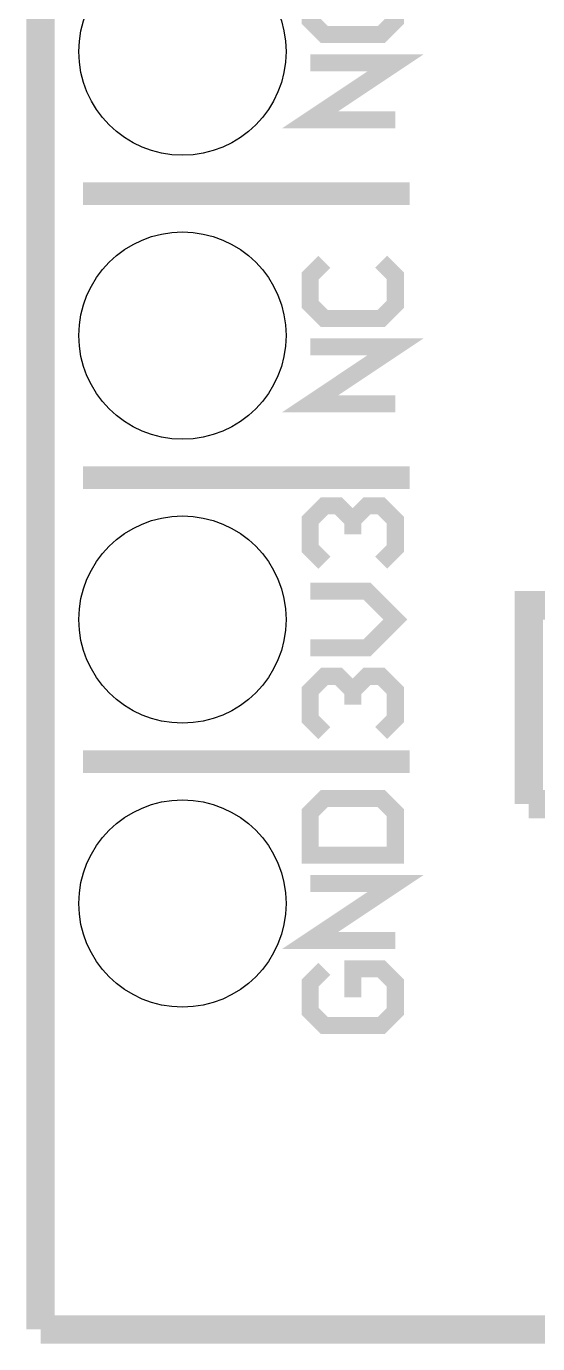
# Model space of a CAD drawing. Extents: x -0.06 to 0.95, y -0.15 to 2.11.
# Drawn here: x -0.055 to 0.1251, y -0.155 to 0.3089 of the extents above; entities that cross this region are included whole.
import ezdxf

# ---------------------------------------------------------------- set-up
doc = ezdxf.new("R2010")
doc.units = 0
doc.layers.get('0').update_dxf_attribs({"linetype": 'CONTINUOUS'})
for name, color, linetype in [('LORA_CLICK_V104_GKO', 7, 'CONTINUOUS'), ('LORA_CLICK_V104_GTO', 6, 'CONTINUOUS'), ('LORA_CLICK_V104_GTS', 1, 'CONTINUOUS')]:
    doc.layers.add(name, color=color, linetype=linetype)

# ---------------------------------------------------------------- blocks, each defined once
blk = doc.blocks.new('ROUND_17')
blk.add_circle((0, 0), 0.0365)

msp = doc.modelspace()

# ---------------------------------------------------------------- linework, layer by layer
at = {"layer": 'LORA_CLICK_V104_GKO'}
for points, const_width in [([(-0.05, -0.15), (-0.05, 2.102)], 0.01), ([(-0.05, -0.15), (-0.05, 2.1), (0.95, 2.1)], 0.006), ([(-0.05, -0.15), (0.85, -0.15), (0.95, -0.05)], 0.006), ([(-0.05, -0.15), (0.848, -0.15)], 0.01)]:
    msp.add_lwpolyline(points, dxfattribs=dict(at, const_width=const_width))
at = {"layer": 'LORA_CLICK_V104_GTO'}
for points, const_width in [([(0.05, 0.326), (0.045, 0.321), (0.045, 0.311), (0.05, 0.306), (0.07, 0.306), (0.075, 0.311), (0.075, 0.321), (0.07, 0.326)], 0.006), ([(0.075, 0.276), (0.045, 0.276), (0.075, 0.296), (0.045, 0.296)], 0.006), ([(-0.035, 0.25), (0.08, 0.25)], 0.008), ([(0.05, 0.226), (0.045, 0.221), (0.045, 0.211), (0.05, 0.206), (0.07, 0.206), (0.075, 0.211), (0.075, 0.221), (0.07, 0.226)], 0.006), ([(0.075, 0.176), (0.045, 0.176), (0.075, 0.196), (0.045, 0.196)], 0.006), ([(-0.035, 0.15), (0.08, 0.15)], 0.008), ([(0.05, 0.12), (0.045, 0.125), (0.045, 0.135), (0.05, 0.14), (0.055, 0.14), (0.06, 0.135), (0.06, 0.13), (0.06, 0.135), (0.065, 0.14), (0.07, 0.14), (0.075, 0.135), (0.075, 0.125), (0.07, 0.12)], 0.006), ([(0.045, 0.09), (0.065, 0.09), (0.075, 0.1), (0.065, 0.11), (0.045, 0.11)], 0.006), ([(0.122, 0.035), (0.122, 0.105), (0.182, 0.105)], 0.01), ([(0.05, 0.06), (0.045, 0.065), (0.045, 0.075), (0.05, 0.08), (0.055, 0.08), (0.06, 0.075), (0.06, 0.07), (0.06, 0.075), (0.065, 0.08), (0.07, 0.08), (0.075, 0.075), (0.075, 0.065), (0.07, 0.06)], 0.006), ([(-0.035, 0.05), (0.08, 0.05)], 0.008), ([(0.045, 0.017), (0.075, 0.017), (0.075, 0.032), (0.07, 0.037), (0.05, 0.037), (0.045, 0.032), (0.045, 0.017)], 0.006), ([(0.122, 0.035), (0.182, 0.035)], 0.01), ([(0.075, -0.013), (0.045, -0.013), (0.075, 0.007), (0.045, 0.007)], 0.006), ([(0.05, -0.023), (0.045, -0.028), (0.045, -0.038), (0.05, -0.043), (0.07, -0.043), (0.075, -0.038), (0.075, -0.028), (0.07, -0.023), (0.06, -0.023), (0.06, -0.033)], 0.006)]:
    msp.add_lwpolyline(points, dxfattribs=dict(at, const_width=const_width))

# ---------------------------------------------------------------- block references
at = {"layer": 'LORA_CLICK_V104_GTS'}
for p in [(0, 0.3), (0, 0.2), (0, 0.1), (0, 0)]:
    msp.add_blockref('ROUND_17', p, dxfattribs=at)

doc.saveas('drawing.dxf')
